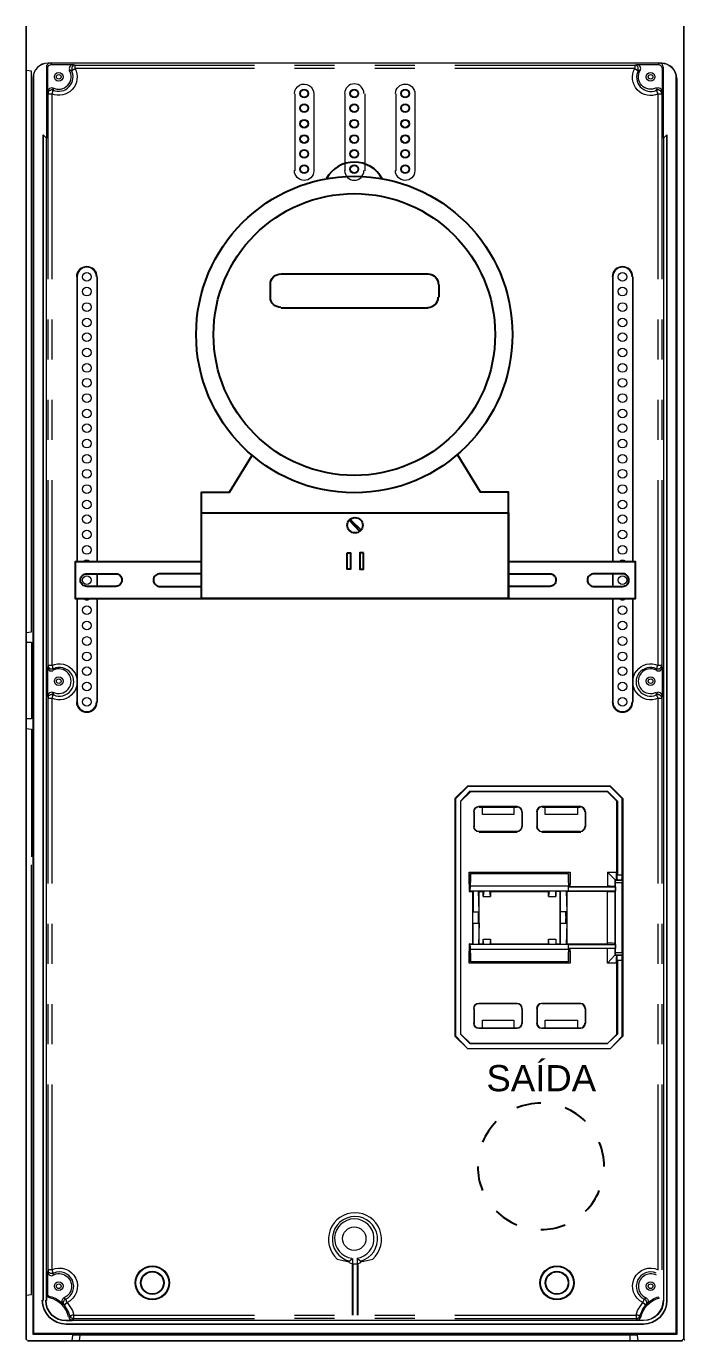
# Model space of a CAD drawing. Header units: millimetres. Extents: x 2788 to 2954, y 1337 to 1391.
# Drawn here: x 2905.879 to 2906.921, y 1348.335 to 1350.414 of the extents above; entities that cross this region are included whole.
import ezdxf

# ---------------------------------------------------------------- set-up
doc = ezdxf.new("R2010")
doc.units = ezdxf.units.MM
for name, color, linetype in [('PDF_0', 7, 'Continuous'), ('PDF_Texto', 7, 'Continuous'), ('PDF_VPORTS', 7, 'Continuous')]:
    doc.layers.add(name, color=color, linetype=linetype)
doc.styles.add('PDF Arial', font='arial.ttf')

msp = doc.modelspace()

# ---------------------------------------------------------------- linework, layer by layer
at = {"layer": 'PDF_0', "lineweight": 15}
for points in [[(2905.879, 1348.3374), (2905.879, 1350.4139), (2905.879, 1348.3374)], [(2905.879, 1350.4139), (2905.879, 1348.3374)], [(2906.9194, 1348.3374), (2906.9194, 1350.4139), (2906.9194, 1348.3374)], [(2906.8855, 1350.3472), (2906.8855, 1350.3102), (2906.8845, 1350.3134), (2906.8823, 1350.3155), (2906.8792, 1350.3166), (2906.877, 1350.3155)], [(2906.8876, 1350.2372), (2906.8876, 1350.3494)], [(2905.879, 1349.455), (2905.8875, 1349.4561), (2905.8875, 1350.343), (2905.879, 1350.3441)], [(2905.8896, 1350.3314), (2905.8896, 1350.3314)], [(2905.8906, 1350.3388), (2905.8906, 1348.3469)], [(2906.9067, 1350.3388), (2906.9067, 1348.3469), (2906.9088, 1348.3459), (2906.9088, 1350.3314)], [(2906.3045, 1350.1853), (2906.3045, 1350.307)], [(2906.3838, 1350.1853), (2906.3838, 1350.307)], [(2906.4145, 1350.307), (2906.4145, 1350.1853)], [(2906.4643, 1350.1853), (2906.4643, 1350.307)], [(2905.9108, 1350.2372), (2905.9108, 1350.2372)], [(2905.9594, 1350.017), (2905.9594, 1350.017)], [(2905.9912, 1350.017), (2905.9912, 1350.017)], [(2906.8072, 1350.017), (2906.8072, 1350.017)], [(2906.8389, 1350.017), (2906.8389, 1350.017)], [(2905.879, 1349.4402), (2905.8875, 1349.4402), (2905.8875, 1349.3185), (2905.879, 1349.3185)], [(2905.9213, 1349.3598), (2905.9192, 1349.3608), (2905.916, 1349.3598), (2905.9139, 1349.3577), (2905.9129, 1349.3545), (2905.9129, 1349.4), (2905.9139, 1349.3979), (2905.916, 1349.3947), (2905.9192, 1349.3947), (2905.9213, 1349.3947)], [(2906.877, 1349.3947), (2906.8792, 1349.3947), (2906.8823, 1349.3947), (2906.8845, 1349.3979), (2906.8855, 1349.4), (2906.8855, 1349.3545), (2906.8845, 1349.3577), (2906.8823, 1349.3598), (2906.8792, 1349.3608), (2906.877, 1349.3598)], [(2905.879, 1349.3037), (2905.8875, 1349.3026), (2905.8875, 1349.1005)], [(2906.5659, 1349.1883), (2906.5807, 1349.2042)], [(2906.5818, 1349.2031), (2906.5669, 1349.1883)], [(2906.5775, 1349.2127), (2906.803, 1349.2127), (2906.803, 1349.2116), (2906.5775, 1349.2116)], [(2906.7987, 1349.2031), (2906.5818, 1349.2031), (2906.5807, 1349.2042), (2906.7987, 1349.2042)], [(2906.8135, 1349.1883), (2906.7987, 1349.2031), (2906.7987, 1349.2042), (2906.8146, 1349.1883)], [(2906.8231, 1349.1926), (2906.803, 1349.2127)], [(2906.822, 1349.1926), (2906.803, 1349.2116)], [(2906.5574, 1349.1926), (2906.5574, 1348.8168), (2906.5585, 1348.8168), (2906.5585, 1349.1926)], [(2906.5669, 1348.82), (2906.5669, 1349.1883), (2906.5659, 1349.1883), (2906.5659, 1348.82)], [(2906.7987, 1349.0761), (2906.8135, 1349.0761), (2906.8135, 1349.1883), (2906.8146, 1349.1883), (2906.8146, 1349.0719), (2906.822, 1349.0719), (2906.822, 1349.1926), (2906.8231, 1349.1926), (2906.8231, 1348.8168), (2906.822, 1348.8168), (2906.822, 1348.9364), (2906.8146, 1348.9364), (2906.8146, 1348.82), (2906.8135, 1348.82), (2906.8135, 1348.9322), (2906.7987, 1348.9322), (2906.8104, 1348.9449), (2906.8135, 1348.9449), (2906.8146, 1348.9449), (2906.822, 1348.9449)], [(2906.6506, 1349.1788), (2906.6506, 1349.1672), (2906.6008, 1349.1672), (2906.6008, 1349.1788)], [(2906.7511, 1349.1788), (2906.7511, 1349.1672), (2906.7003, 1349.1672), (2906.7003, 1349.1788)], [(2906.7638, 1349.1714), (2906.7638, 1349.1714)], [(2906.6876, 1349.1481), (2906.6876, 1349.1481)], [(2905.879, 1348.4073), (2905.8875, 1348.4083), (2905.8875, 1349.0878)], [(2906.5796, 1349.0571), (2906.5796, 1349.0761), (2906.7395, 1349.0761), (2906.7395, 1349.0571)], [(2906.5818, 1349.0582), (2906.5796, 1349.0571), (2906.5796, 1349.0455), (2906.5818, 1349.0465), (2906.586, 1349.0465), (2906.5945, 1349.0465), (2906.6029, 1349.0465), (2906.6125, 1349.0465), (2906.7067, 1349.0465), (2906.7172, 1349.0465), (2906.7246, 1349.0465), (2906.7331, 1349.0465), (2906.7373, 1349.0465), (2906.7373, 1349.0529), (2906.7395, 1349.0529), (2906.7395, 1349.0571), (2906.7373, 1349.0582)], [(2906.7373, 1349.0603), (2906.7373, 1349.074), (2906.5818, 1349.074), (2906.5818, 1349.0603)], [(2906.8114, 1349.0634), (2906.822, 1349.0634), (2906.822, 1349.0592), (2906.8114, 1349.0592), (2906.8114, 1349.0634), (2906.8104, 1349.0645), (2906.8104, 1349.0529), (2906.8114, 1349.0529), (2906.8114, 1349.0465), (2906.8104, 1349.0455), (2906.8104, 1348.9629), (2906.8114, 1348.9618), (2906.8114, 1348.9555), (2906.7373, 1348.9555), (2906.7373, 1348.9618), (2906.8114, 1348.9618)], [(2906.822, 1349.0634), (2906.8146, 1349.0634), (2906.8135, 1349.0645), (2906.8104, 1349.0645), (2906.7987, 1349.0761), (2906.7987, 1349.0529), (2906.7395, 1349.0529)], [(2906.8104, 1348.9555), (2906.8104, 1348.9449), (2906.8114, 1348.9449), (2906.8114, 1348.9491), (2906.8114, 1349.0592)], [(2906.8114, 1348.9491), (2906.822, 1348.9491), (2906.822, 1349.0592)], [(2906.822, 1349.0634), (2906.822, 1349.0634)], [(2906.5796, 1349.0455), (2906.5849, 1349.0455), (2906.586, 1349.0465), (2906.586, 1349.0137), (2906.5955, 1349.0137), (2906.5945, 1349.0465), (2906.5955, 1349.0455), (2906.6019, 1349.0455), (2906.6029, 1349.0465), (2906.6019, 1349.038), (2906.6135, 1349.038), (2906.6125, 1349.0465), (2906.6135, 1349.0455), (2906.7056, 1349.0455), (2906.7067, 1349.0465), (2906.7056, 1349.038), (2906.7172, 1349.038)], [(2906.5849, 1349.0455), (2906.5849, 1348.9629), (2906.586, 1348.9618), (2906.586, 1348.9957), (2906.5955, 1348.9957), (2906.5945, 1348.9618), (2906.5955, 1348.9629), (2906.6019, 1348.9629), (2906.6029, 1348.9618), (2906.6019, 1348.9703), (2906.6135, 1348.9703), (2906.6125, 1348.9618), (2906.6135, 1348.9629), (2906.7056, 1348.9629), (2906.7067, 1348.9618), (2906.7056, 1348.9703), (2906.7172, 1348.9703), (2906.7172, 1348.9618), (2906.7172, 1348.9629), (2906.7236, 1348.9629), (2906.7246, 1348.9618), (2906.7246, 1348.9957), (2906.7342, 1348.9957), (2906.7331, 1348.9618), (2906.7342, 1348.9629), (2906.7987, 1348.9629), (2906.7987, 1349.0455), (2906.7342, 1349.0455), (2906.7331, 1349.0465), (2906.7342, 1349.0137), (2906.7246, 1349.0137), (2906.7246, 1349.0465), (2906.7236, 1349.0455), (2906.7172, 1349.0455)], [(2906.5955, 1348.9629), (2906.5955, 1349.0455)], [(2906.6019, 1349.038), (2906.6019, 1349.0455)], [(2906.6135, 1349.0455), (2906.6135, 1349.038)], [(2906.7056, 1349.038), (2906.7056, 1349.0455)], [(2906.7236, 1348.9629), (2906.7236, 1349.0455)], [(2906.7342, 1349.0455), (2906.7342, 1348.9629)], [(2906.7373, 1349.0529), (2906.8114, 1349.0529)], [(2906.7373, 1349.0465), (2906.8114, 1349.0465)], [(2906.7373, 1348.9618), (2906.7331, 1348.9618), (2906.7246, 1348.9618), (2906.7172, 1348.9618), (2906.7067, 1348.9618), (2906.6125, 1348.9618), (2906.6029, 1348.9618), (2906.5945, 1348.9618), (2906.586, 1348.9618), (2906.5818, 1348.9618), (2906.5796, 1348.9629), (2906.5796, 1348.9513), (2906.5818, 1348.9502)], [(2906.5796, 1348.9629), (2906.5849, 1348.9629)], [(2906.5818, 1348.9481), (2906.5818, 1348.9343), (2906.5818, 1348.9544), (2906.7373, 1348.9544), (2906.7373, 1348.9343), (2906.7373, 1348.9481)], [(2906.6019, 1348.9629), (2906.6019, 1348.9703)], [(2906.6135, 1348.9703), (2906.6135, 1348.9629)], [(2906.7056, 1348.9629), (2906.7056, 1348.9703)], [(2906.7172, 1348.9703), (2906.7172, 1348.9629)], [(2906.7373, 1348.9502), (2906.7395, 1348.9513), (2906.7395, 1348.9555)], [(2906.7987, 1348.9322), (2906.7987, 1348.9555)], [(2906.7395, 1348.9513), (2906.7395, 1348.9322), (2906.5796, 1348.9322), (2906.5796, 1348.9513)], [(2906.7373, 1348.9343), (2906.5818, 1348.9343), (2906.7373, 1348.9343)], [(2906.822, 1348.9491), (2906.822, 1348.9449), (2906.8114, 1348.9449)], [(2906.822, 1348.9449), (2906.822, 1348.9449)], [(2906.5955, 1348.8687), (2906.5955, 1348.8687)], [(2906.6876, 1348.837), (2906.6876, 1348.8602), (2906.6876, 1348.837)], [(2906.7638, 1348.8602), (2906.7638, 1348.8602)], [(2906.7638, 1348.8602), (2906.7638, 1348.837), (2906.7638, 1348.8602)], [(2906.6008, 1348.8295), (2906.6008, 1348.8422), (2906.6506, 1348.8422), (2906.6506, 1348.8295)], [(2906.6072, 1348.8295), (2906.6072, 1348.8295)], [(2906.7003, 1348.8295), (2906.7003, 1348.8422), (2906.7511, 1348.8422), (2906.7511, 1348.8295)], [(2906.7638, 1348.837), (2906.7638, 1348.837)], [(2906.5585, 1348.8168), (2906.5775, 1348.7967), (2906.5574, 1348.8168)], [(2906.8231, 1348.8168), (2906.803, 1348.7967), (2906.5775, 1348.7967)], [(2906.8135, 1348.82), (2906.7987, 1348.8052), (2906.8146, 1348.82)], [(2906.803, 1348.7967), (2906.822, 1348.8168)], [(2906.5818, 1348.8052), (2906.7987, 1348.8052), (2906.5807, 1348.8052)], [(2906.3711, 1348.4644), (2906.3807, 1348.4623), (2906.3902, 1348.4602), (2906.3902, 1348.4612), (2906.3955, 1348.4655), (2906.3955, 1348.457), (2906.4029, 1348.457), (2906.4029, 1348.4655), (2906.4082, 1348.4612), (2906.4082, 1348.4602), (2906.4177, 1348.4623), (2906.4272, 1348.4644)], [(2906.3902, 1348.4591), (2906.3955, 1348.457), (2906.4029, 1348.457), (2906.4082, 1348.4591)], [(2905.9055, 1348.3988), (2905.9055, 1348.3988)], [(2905.9425, 1348.3617), (2905.9425, 1348.3617)], [(2906.8559, 1348.3617), (2906.8559, 1348.3617)], [(2906.9067, 1348.3469), (2905.8906, 1348.3469), (2905.8896, 1348.3459), (2906.9088, 1348.3459)], [(2906.8474, 1348.3353), (2906.8464, 1348.3438), (2906.8347, 1348.3438), (2905.9637, 1348.3438), (2905.952, 1348.3438), (2905.951, 1348.3353)]]:
    msp.add_lwpolyline(points, dxfattribs=at)
for points in [[(2905.879, 1348.3374), (2905.879, 1350.4139)], [(2906.9194, 1348.3374), (2906.9194, 1350.4139)], [(2905.9594, 1350.017), (2905.9594, 1349.5672)], [(2905.9912, 1349.5672), (2905.9912, 1350.017)], [(2906.8072, 1350.017), (2906.8072, 1349.5672)], [(2906.8389, 1349.5672), (2906.8389, 1350.017)], [(2905.9912, 1349.5281), (2905.9912, 1349.5482)], [(2906.8072, 1349.5482), (2906.8072, 1349.5281)], [(2905.9594, 1349.509), (2905.9594, 1349.345)], [(2905.9912, 1349.345), (2905.9912, 1349.509)], [(2906.8072, 1349.345), (2906.8072, 1349.509)], [(2906.8389, 1349.345), (2906.8389, 1349.509)], [(2906.5585, 1349.1926), (2906.5574, 1349.1926), (2906.5775, 1349.2127), (2906.5775, 1349.2116)], [(2906.5881, 1349.1481), (2906.5881, 1349.1714), (2906.5871, 1349.1714), (2906.5871, 1349.1481)], [(2906.6558, 1349.1799), (2906.5955, 1349.1799), (2906.5955, 1349.1788), (2906.5976, 1349.1788), (2906.6008, 1349.1788), (2906.6506, 1349.1788), (2906.6537, 1349.1788), (2906.6558, 1349.1788)], [(2906.6643, 1349.1481), (2906.6643, 1349.1714), (2906.6633, 1349.1714), (2906.6633, 1349.1481)], [(2906.6876, 1349.1714), (2906.6876, 1349.1481)], [(2906.7564, 1349.1799), (2906.695, 1349.1799), (2906.6961, 1349.1788), (2906.6982, 1349.1788), (2906.7003, 1349.1788), (2906.7511, 1349.1788), (2906.7532, 1349.1788), (2906.7553, 1349.1788)], [(2906.7638, 1349.1481), (2906.7638, 1349.1714)], [(2906.5955, 1349.1407), (2906.5955, 1349.1396), (2906.6558, 1349.1396), (2906.6558, 1349.1407)], [(2906.6961, 1349.1407), (2906.695, 1349.1396), (2906.7564, 1349.1396), (2906.7553, 1349.1407)], [(2906.5818, 1349.074), (2906.7373, 1349.074), (2906.7373, 1349.0539), (2906.5818, 1349.0539)], [(2906.7172, 1349.038), (2906.7172, 1349.0465), (2906.7172, 1349.0455)], [(2906.5881, 1348.837), (2906.5881, 1348.8602), (2906.5871, 1348.8602), (2906.5871, 1348.837)], [(2906.6558, 1348.8687), (2906.5955, 1348.8687)], [(2906.6633, 1348.837), (2906.6643, 1348.837), (2906.6643, 1348.8602), (2906.6633, 1348.8602)], [(2906.7564, 1348.8687), (2906.695, 1348.8687), (2906.6961, 1348.8687), (2906.7553, 1348.8687)], [(2906.5955, 1348.8295), (2906.6558, 1348.8295), (2906.6537, 1348.8295), (2906.6506, 1348.8295), (2906.6008, 1348.8295), (2906.5976, 1348.8295)], [(2906.6961, 1348.8295), (2906.695, 1348.8295), (2906.7564, 1348.8295), (2906.7553, 1348.8295), (2906.7532, 1348.8295), (2906.7511, 1348.8295), (2906.7003, 1348.8295), (2906.6982, 1348.8295)], [(2906.5818, 1348.8052), (2906.5669, 1348.82), (2906.5659, 1348.82), (2906.5807, 1348.8052)], [(2905.9425, 1348.3617), (2906.8559, 1348.3617)], [(2905.8811, 1348.3353), (2906.9173, 1348.3353)]]:
    msp.add_lwpolyline(points, close=True, dxfattribs=at)
for points in [[(2906.8839, 1350.3557, -0.414213), (2906.9077, 1350.3319, 0.414213), (2906.8845, 1350.3557), (2905.9134, 1350.3557, 0.414213), (2905.8896, 1350.3314), (2905.8896, 1348.3459)], [(2906.8866, 1350.3499, 0.414213), (2906.8813, 1350.3557), (2905.9166, 1350.3557, 0.414213), (2905.9108, 1350.3494), (2905.9108, 1350.2372)], [(2905.9213, 1350.3155), (2905.9192, 1350.3166), (2905.916, 1350.3155), (2905.9139, 1350.3134), (2905.9129, 1350.3102), (2905.9129, 1350.3472, -0.414213), (2905.9192, 1350.3536), (2905.9531, 1350.3536), (2905.9499, 1350.3525), (2905.9478, 1350.3504), (2905.9467, 1350.3472), (2905.9478, 1350.3441)], [(2906.8763, 1350.3168, -0.775486), (2906.8506, 1350.3441), (2906.8516, 1350.3472), (2906.8506, 1350.3504), (2906.8485, 1350.3525), (2906.8453, 1350.3536), (2906.8792, 1350.3536, -0.414213), (2906.8845, 1350.3478)], [(2906.3034, 1350.3076, -1), (2906.3341, 1350.307), (2906.3341, 1350.1853, -1), (2906.3034, 1350.1858)], [(2906.4632, 1350.3076, -1), (2906.4939, 1350.307), (2906.4939, 1350.1853, -1), (2906.4632, 1350.1858)], [(2905.9458, 1348.3729, 0.292489), (2905.916, 1348.403), (2905.9118, 1348.4051), (2905.9108, 1348.4083), (2905.9108, 1348.3988), (2905.9108, 1350.2372), (2905.9055, 1350.2425), (2905.9055, 1348.3988), (2905.9055, 1350.2425)], [(2906.8929, 1350.2425), (2906.8929, 1348.3988), (2906.8929, 1350.2425), (2906.8876, 1350.2372), (2906.8876, 1348.3993, -0.41421), (2906.8559, 1348.367), (2905.9425, 1348.367), (2905.952, 1348.367), (2905.9478, 1348.3692), (2905.9467, 1348.3723)], [(2906.5851, 1349.0139, 0.011486), (2906.5849, 1349.0047, 0.011486), (2906.5851, 1348.9955)], [(2906.5943, 1348.9955, 0.011486), (2906.5945, 1349.0047, 0.011486), (2906.5943, 1349.0139)], [(2906.7238, 1349.0139, 0.011486), (2906.7236, 1349.0047, 0.011486), (2906.7238, 1348.9955)], [(2906.7329, 1348.9955, 0.011486), (2906.7331, 1349.0047, 0.011486), (2906.7329, 1349.0139)], [(2905.9171, 1348.4041), (2905.9139, 1348.4062), (2905.9129, 1348.4094), (2905.9129, 1348.4443), (2905.9139, 1348.4411), (2905.916, 1348.439), (2905.9192, 1348.4379), (2905.9213, 1348.439, -1.055241), (2905.9383, 1348.403), (2905.9362, 1348.4009), (2905.9351, 1348.3988), (2905.9351, 1348.3956), (2905.9362, 1348.3935, 0.134814), (2905.9173, 1348.4049)], [(2906.8763, 1348.4388, 1.055241), (2906.8601, 1348.403), (2906.8622, 1348.4009), (2906.8633, 1348.3988), (2906.8633, 1348.3956), (2906.8612, 1348.3935, -0.134814), (2906.88, 1348.4049)], [(2906.8866, 1348.3993, -0.41421), (2906.8548, 1348.367), (2906.8464, 1348.367), (2906.8495, 1348.3692), (2906.8516, 1348.3723, -0.292489), (2906.8818, 1348.4032)]]:
    msp.add_lwpolyline(points, format="xyb", dxfattribs=at)
at = {"layer": 'PDF_0', "lineweight": 0}
for points in [[(2905.9129, 1350.3472), (2905.9108, 1350.3494)], [(2905.9171, 1350.3557), (2905.9192, 1350.3536)], [(2906.2399, 1350.3472), (2905.9563, 1350.3472), (2905.9563, 1350.3525), (2905.9552, 1350.3525), (2905.9542, 1350.3525), (2905.9531, 1350.3515), (2905.952, 1350.3515), (2905.952, 1350.3504), (2905.951, 1350.3494), (2905.951, 1350.3483), (2905.951, 1350.3472), (2905.951, 1350.3462), (2905.951, 1350.3451), (2905.951, 1350.3441), (2905.9478, 1350.3441)], [(2905.9531, 1350.3536), (2905.9563, 1350.3525), (2906.2399, 1350.3525)], [(2906.3034, 1350.3525), (2906.3669, 1350.3525)], [(2906.3669, 1350.3472), (2906.3034, 1350.3472)], [(2906.4304, 1350.3525), (2906.4939, 1350.3525)], [(2906.4939, 1350.3472), (2906.4304, 1350.3472)], [(2906.5574, 1350.3525), (2906.8421, 1350.3525), (2906.8453, 1350.3536)], [(2906.8792, 1350.3536), (2906.8813, 1350.3557)], [(2906.8876, 1350.3494), (2906.8855, 1350.3472)], [(2905.9139, 1350.0139), (2905.9139, 1350.307), (2905.9129, 1350.3102)], [(2905.9213, 1350.3155), (2905.9224, 1350.3123), (2905.9213, 1350.3134), (2905.9203, 1350.3134), (2905.9192, 1350.3134), (2905.9182, 1350.3134), (2905.9171, 1350.3123), (2905.916, 1350.3123), (2905.915, 1350.3113), (2905.9139, 1350.3102), (2905.9139, 1350.3091), (2905.9139, 1350.3081), (2905.9139, 1350.307), (2905.9192, 1350.307), (2905.9192, 1350.0139)], [(2906.8792, 1350.0139), (2906.8792, 1350.307), (2906.8845, 1350.307), (2906.8845, 1350.3081), (2906.8845, 1350.3091), (2906.8834, 1350.3102), (2906.8834, 1350.3113), (2906.8823, 1350.3123), (2906.8813, 1350.3123), (2906.8802, 1350.3134), (2906.8792, 1350.3134), (2906.8781, 1350.3134), (2906.877, 1350.3134), (2906.876, 1350.3123), (2906.877, 1350.3155)], [(2906.8855, 1350.3102), (2906.8845, 1350.307), (2906.8845, 1350.0139)], [(2905.9139, 1349.8869), (2905.9139, 1349.9504)], [(2905.9192, 1349.9504), (2905.9192, 1349.8869)], [(2906.8792, 1349.8869), (2906.8792, 1349.9504)], [(2906.8845, 1349.9504), (2906.8845, 1349.8869)], [(2905.9139, 1349.7599), (2905.9139, 1349.8234)], [(2905.9192, 1349.8234), (2905.9192, 1349.7599)], [(2906.8792, 1349.7599), (2906.8792, 1349.8234)], [(2906.8845, 1349.8234), (2906.8845, 1349.7599)], [(2905.9129, 1349.4), (2905.9139, 1349.4032), (2905.9139, 1349.6964)], [(2905.9192, 1349.6964), (2905.9192, 1349.4032), (2905.9139, 1349.4032), (2905.9139, 1349.4021), (2905.9139, 1349.4011), (2905.915, 1349.4), (2905.916, 1349.3989), (2905.9171, 1349.3979), (2905.9182, 1349.3979), (2905.9192, 1349.3979), (2905.9203, 1349.3979), (2905.9213, 1349.3979), (2905.9224, 1349.3979), (2905.9213, 1349.3947)], [(2906.877, 1349.3947), (2906.876, 1349.3979), (2906.877, 1349.3979), (2906.8781, 1349.3979), (2906.8792, 1349.3979), (2906.8802, 1349.3979), (2906.8813, 1349.3979), (2906.8823, 1349.3989), (2906.8834, 1349.4), (2906.8834, 1349.4011), (2906.8845, 1349.4011), (2906.8845, 1349.4021), (2906.8845, 1349.4032), (2906.8792, 1349.4032), (2906.8792, 1349.6964)], [(2906.8845, 1349.6964), (2906.8845, 1349.4032), (2906.8855, 1349.4)], [(2905.9139, 1349.0582), (2905.9139, 1349.3513), (2905.9129, 1349.3545)], [(2905.9213, 1349.3598), (2905.9224, 1349.3566), (2905.9213, 1349.3566), (2905.9203, 1349.3577), (2905.9192, 1349.3577), (2905.9182, 1349.3566), (2905.9171, 1349.3566), (2905.916, 1349.3556), (2905.915, 1349.3556), (2905.9139, 1349.3545), (2905.9139, 1349.3534), (2905.9139, 1349.3524), (2905.9139, 1349.3513), (2905.9192, 1349.3513), (2905.9192, 1349.0582)], [(2906.8855, 1349.3545), (2906.8845, 1349.3513), (2906.8845, 1349.0582)], [(2905.9139, 1348.9311), (2905.9139, 1348.9947)], [(2905.9192, 1348.9947), (2905.9192, 1348.9311)], [(2906.8792, 1348.9311), (2906.8792, 1348.9947)], [(2906.8845, 1348.9947), (2906.8845, 1348.9311)], [(2905.9139, 1348.8041), (2905.9139, 1348.8676)], [(2905.9192, 1348.8676), (2905.9192, 1348.8041)], [(2906.8792, 1348.8041), (2906.8792, 1348.8676)], [(2906.8845, 1348.8676), (2906.8845, 1348.8041)], [(2905.9129, 1348.4443), (2905.9139, 1348.4475), (2905.9139, 1348.7406)], [(2905.9192, 1348.7406), (2905.9192, 1348.4475), (2905.9139, 1348.4475), (2905.9139, 1348.4464), (2905.9139, 1348.4454), (2905.9139, 1348.4443), (2905.915, 1348.4432), (2905.916, 1348.4432), (2905.9171, 1348.4422), (2905.9182, 1348.4422), (2905.9192, 1348.4422), (2905.9203, 1348.4422), (2905.9213, 1348.4422), (2905.9224, 1348.4422), (2905.9213, 1348.439)], [(2906.8845, 1348.7406), (2906.8845, 1348.4475)], [(2905.9108, 1348.4083), (2905.9118, 1348.4083), (2905.9129, 1348.4094)], [(2905.9108, 1348.3988), (2905.9108, 1348.3988)], [(2905.9171, 1348.4041), (2905.916, 1348.403)], [(2905.9467, 1348.3723), (2905.9478, 1348.3744), (2905.9489, 1348.3734), (2905.9489, 1348.3723), (2905.9499, 1348.3713), (2905.951, 1348.3713), (2905.952, 1348.3702), (2905.9531, 1348.3702), (2905.9542, 1348.3702), (2905.9542, 1348.3755), (2905.9531, 1348.3755), (2905.952, 1348.3755), (2905.951, 1348.3755), (2905.9499, 1348.3744), (2905.9489, 1348.3744), (2905.9478, 1348.3744), (2905.9457, 1348.3808), (2905.9425, 1348.3861), (2905.9393, 1348.3914), (2905.9362, 1348.3935)], [(2906.5574, 1348.3755), (2906.8442, 1348.3755), (2906.8442, 1348.3702), (2906.8453, 1348.3702), (2906.8464, 1348.3702), (2906.8474, 1348.3713), (2906.8485, 1348.3713), (2906.8495, 1348.3723), (2906.8495, 1348.3734), (2906.8495, 1348.3744), (2906.8485, 1348.3744), (2906.8474, 1348.3755), (2906.8464, 1348.3755), (2906.8453, 1348.3755), (2906.8442, 1348.3755), (2906.8464, 1348.3829), (2906.8506, 1348.3893), (2906.8548, 1348.3956), (2906.8559, 1348.3946), (2906.8569, 1348.3946), (2906.8569, 1348.3935), (2906.858, 1348.3924), (2906.8591, 1348.3924), (2906.8591, 1348.3914), (2906.8601, 1348.3924), (2906.8601, 1348.3935), (2906.8612, 1348.3946), (2906.8612, 1348.3956), (2906.8612, 1348.3967), (2906.8601, 1348.3977), (2906.8601, 1348.3988), (2906.8591, 1348.3998), (2906.858, 1348.4009), (2906.8569, 1348.4009), (2906.8601, 1348.403)], [(2906.8612, 1348.3935), (2906.8591, 1348.3914), (2906.8548, 1348.3861), (2906.8527, 1348.3808), (2906.8495, 1348.3744), (2906.8516, 1348.3723)], [(2906.3034, 1348.3755), (2906.3669, 1348.3755)], [(2906.4304, 1348.3755), (2906.4939, 1348.3755)], [(2905.9425, 1348.367), (2905.9425, 1348.367)], [(2905.952, 1348.367), (2905.9542, 1348.3702), (2906.2399, 1348.3702)], [(2906.3669, 1348.3702), (2906.3034, 1348.3702)], [(2906.4939, 1348.3702), (2906.4304, 1348.3702)], [(2906.5574, 1348.3702), (2906.8442, 1348.3702), (2906.8464, 1348.367)], [(2906.8559, 1348.367), (2906.8548, 1348.367)], [(2905.9637, 1348.3438), (2905.9626, 1348.3353)], [(2906.8347, 1348.3353), (2906.8347, 1348.3438)]]:
    msp.add_lwpolyline(points, dxfattribs=at)
for points in [[(2905.951, 1350.3441), (2905.952, 1350.3441), (2905.9531, 1350.3451), (2905.9542, 1350.3462), (2905.9552, 1350.3462), (2905.9563, 1350.3472, -0.699073), (2905.9192, 1350.307), (2905.9203, 1350.3081), (2905.9203, 1350.3091), (2905.9213, 1350.3102), (2905.9213, 1350.3113), (2905.9213, 1350.3123), (2905.9224, 1350.3123)], [(2906.8506, 1350.3441), (2906.8474, 1350.3441), (2906.8474, 1350.3451), (2906.8474, 1350.3462), (2906.8474, 1350.3472), (2906.8474, 1350.3483), (2906.8474, 1350.3494), (2906.8464, 1350.3504), (2906.8464, 1350.3515), (2906.8453, 1350.3515), (2906.8442, 1350.3525), (2906.8432, 1350.3525), (2906.8421, 1350.3525), (2906.8421, 1350.3472), (2906.8432, 1350.3462), (2906.8442, 1350.3462), (2906.8442, 1350.3451), (2906.8453, 1350.3451), (2906.8464, 1350.3441), (2906.8474, 1350.3441, 0.692278), (2906.876, 1350.3123), (2906.877, 1350.3123), (2906.877, 1350.3113), (2906.877, 1350.3102), (2906.8781, 1350.3091), (2906.8781, 1350.3081), (2906.8792, 1350.307, -0.734021), (2906.8421, 1350.3472), (2906.5574, 1350.3472)], [(2906.8792, 1349.0582), (2906.8792, 1349.3513, -1.555767), (2906.8792, 1349.4032), (2906.8781, 1349.4021), (2906.877, 1349.4011), (2906.877, 1349.4), (2906.877, 1349.3989), (2906.876, 1349.3979, 1.545983), (2906.876, 1349.3566), (2906.877, 1349.3566), (2906.877, 1349.3556), (2906.877, 1349.3545), (2906.8781, 1349.3534), (2906.8781, 1349.3524), (2906.8792, 1349.3513), (2906.8845, 1349.3513), (2906.8845, 1349.3524), (2906.8845, 1349.3534), (2906.8834, 1349.3545), (2906.8834, 1349.3556), (2906.8823, 1349.3556), (2906.8813, 1349.3566), (2906.8802, 1349.3566), (2906.8792, 1349.3577), (2906.8781, 1349.3577), (2906.877, 1349.3566), (2906.876, 1349.3566), (2906.877, 1349.3598)], [(2906.876, 1348.4422, 0.96917), (2906.8569, 1348.4009), (2906.8569, 1348.3998), (2906.8559, 1348.3988), (2906.8559, 1348.3977), (2906.8548, 1348.3967), (2906.8548, 1348.3956, -1), (2906.8792, 1348.4475), (2906.8792, 1348.7406)], [(2905.9383, 1348.403), (2905.9415, 1348.4009), (2905.9404, 1348.4009), (2905.9393, 1348.3998), (2905.9383, 1348.3988), (2905.9383, 1348.3977), (2905.9372, 1348.3967), (2905.9372, 1348.3956), (2905.9372, 1348.3946), (2905.9383, 1348.3935), (2905.9383, 1348.3924), (2905.9393, 1348.3914), (2905.9393, 1348.3924), (2905.9404, 1348.3924), (2905.9415, 1348.3935), (2905.9415, 1348.3946), (2905.9425, 1348.3946), (2905.9436, 1348.3956), (2905.9425, 1348.3967), (2905.9425, 1348.3977), (2905.9425, 1348.3988), (2905.9415, 1348.3998), (2905.9415, 1348.4009, 0.96917), (2905.9224, 1348.4422), (2905.9213, 1348.4422), (2905.9213, 1348.4432), (2905.9213, 1348.4443), (2905.9203, 1348.4454), (2905.9203, 1348.4464), (2905.9192, 1348.4475, -1), (2905.9436, 1348.3956), (2905.9478, 1348.3893), (2905.952, 1348.3829), (2905.9542, 1348.3755), (2906.2399, 1348.3755)]]:
    msp.add_lwpolyline(points, format="xyb", dxfattribs=at)
at = {"layer": 'PDF_0', "lineweight": 25}
for points in [[(2906.2817, 1349.9694, -0.414213), (2906.2653, 1349.9853), (2906.2653, 1350.0059, -0.414213), (2906.2822, 1350.0223), (2906.5151, 1350.0223, -0.414213), (2906.531, 1350.0059)], [(2906.0208, 1349.5281), (2905.9748, 1349.5281, -0.414214), (2905.9647, 1349.5381, -0.414214), (2905.9753, 1349.5482), (2906.0208, 1349.5482, -0.414214), (2906.0304, 1349.5381, -0.414214), (2906.0208, 1349.5281)], [(2906.1563, 1349.5482), (2906.0907, 1349.5482, 0.414214), (2906.0801, 1349.5381, 0.414214), (2906.0907, 1349.5281), (2906.1563, 1349.5281)], [(2906.6421, 1349.5482), (2906.7077, 1349.5482, -0.414214), (2906.7172, 1349.5381, -0.414214), (2906.7077, 1349.5281), (2906.6421, 1349.5281)], [(2906.7776, 1349.5281), (2906.8225, 1349.5281, 0.414214), (2906.8326, 1349.5381, 0.414214), (2906.8231, 1349.5482), (2906.7776, 1349.5482, 0.414214), (2906.767, 1349.5381, 0.414214), (2906.7776, 1349.5281)]]:
    msp.add_lwpolyline(points, format="xyb", dxfattribs=at)
for points in [[(2906.532, 1350.0054), (2906.532, 1349.9853)], [(2906.5151, 1349.9684), (2906.2822, 1349.9684)], [(2906.1563, 1349.509), (2906.1563, 1349.6773), (2906.2008, 1349.6773), (2906.2357, 1349.7345)], [(2906.6421, 1349.509), (2906.6421, 1349.6773), (2906.5976, 1349.6773), (2906.5617, 1349.7355)], [(2906.3902, 1349.6328), (2906.4071, 1349.6149)], [(2906.3913, 1349.6339), (2906.4092, 1349.617)], [(2906.1563, 1349.5672), (2905.9563, 1349.5672), (2905.9563, 1349.509), (2906.8432, 1349.509), (2906.8432, 1349.5672), (2906.6421, 1349.5672)], [(2906.3955, 1348.457), (2906.3955, 1348.3755)], [(2906.4029, 1348.457), (2906.4029, 1348.3755)]]:
    msp.add_lwpolyline(points, dxfattribs=at)
for points in [[(2906.1563, 1349.6445), (2906.6421, 1349.6445), (2906.6421, 1349.509), (2906.1563, 1349.509)], [(2906.387, 1349.581), (2906.3923, 1349.581), (2906.3923, 1349.5556), (2906.387, 1349.5556)], [(2906.4124, 1349.581), (2906.4071, 1349.581), (2906.4071, 1349.5556), (2906.4124, 1349.5556)]]:
    msp.add_lwpolyline(points, close=True, dxfattribs=at)
at = {"layer": 'PDF_0', "lineweight": 15}
for points in [[(2905.9695, 1349.5094, 0.467696), (2905.9801, 1349.5094, -0.416518)], [(2906.8173, 1349.5094, 0.467696), (2906.8278, 1349.5094, -0.416518)], [(2906.595, 1349.1799, 0.414101), (2906.5871, 1349.1719, -0.414101)], [(2906.6633, 1349.1719, 0.414101), (2906.6553, 1349.1799, -0.414101)], [(2906.5871, 1349.1486, 0.414101), (2906.595, 1349.1407, -0.414101)], [(2906.6553, 1349.1407, 0.414101), (2906.6633, 1349.1486, -0.414101)], [(2906.595, 1348.8687, 0.414101), (2906.5871, 1348.8608, -0.414101)], [(2906.6633, 1348.8608, 0.414101), (2906.6553, 1348.8687, -0.414101)], [(2906.5871, 1348.8375, 0.414101), (2906.595, 1348.8295, -0.414101)], [(2906.6553, 1348.8295, 0.414101), (2906.6633, 1348.8375, -0.414101)], [(2905.9044, 1348.3993, 0.414101), (2905.942, 1348.3617, -0.414101)], [(2905.9097, 1348.3993, 0.41421), (2905.942, 1348.367, -0.41421)], [(2906.8554, 1348.3617, 0.414101), (2906.8929, 1348.3993, -0.414101)]]:
    msp.add_lwpolyline(points, format="xyb", close=True, dxfattribs=at)
at = {"layer": 'PDF_0', "lineweight": 0}
msp.add_lwpolyline([(2905.9192, 1349.3513), (2905.9203, 1349.3524), (2905.9203, 1349.3534), (2905.9213, 1349.3545), (2905.9213, 1349.3556), (2905.9213, 1349.3566), (2905.9224, 1349.3566, 1.541167), (2905.9224, 1349.3979), (2905.9213, 1349.3989), (2905.9213, 1349.4), (2905.9213, 1349.4011), (2905.9203, 1349.4021), (2905.9192, 1349.4032, -1.555767)], format="xyb", close=True, dxfattribs=at)
at = {"layer": 'PDF_0', "lineweight": 15}
for centre, radius in [((2905.9303, 1350.334), 0.00688), ((2905.9303, 1350.334), 0.0037), ((2906.867, 1350.334), 0.00688), ((2906.867, 1350.334), 0.0037), ((2906.3188, 1350.3076), 0.00688), ((2906.3188, 1350.3076), 0.00582), ((2906.3981, 1350.3076), 0.00688), ((2906.3981, 1350.3076), 0.00582), ((2906.4786, 1350.3076), 0.00688), ((2906.4786, 1350.3076), 0.00582), ((2906.3188, 1350.2843), 0.00688), ((2906.3188, 1350.2843), 0.00582), ((2906.3981, 1350.2843), 0.00688), ((2906.3981, 1350.2843), 0.00582), ((2906.4786, 1350.2843), 0.00688), ((2906.4786, 1350.2843), 0.00582), ((2906.3188, 1350.2599), 0.00688), ((2906.3188, 1350.2599), 0.00582), ((2906.3981, 1350.2599), 0.00688), ((2906.3981, 1350.2599), 0.00582), ((2906.4786, 1350.2599), 0.00688), ((2906.4786, 1350.2599), 0.00582), ((2906.3188, 1350.2356), 0.00688), ((2906.3981, 1350.2356), 0.00688), ((2906.4786, 1350.2356), 0.00688), ((2906.3188, 1350.2356), 0.00582), ((2906.3981, 1350.2356), 0.00582), ((2906.4786, 1350.2356), 0.00582), ((2906.3188, 1350.2123), 0.00688), ((2906.3188, 1350.2123), 0.00582), ((2906.3981, 1350.2123), 0.00688), ((2906.3981, 1350.2123), 0.00582), ((2906.4786, 1350.2123), 0.00688), ((2906.4786, 1350.2123), 0.00582), ((2906.3188, 1350.188), 0.00688), ((2906.3188, 1350.188), 0.00582), ((2906.3981, 1350.188), 0.00688), ((2906.3981, 1350.188), 0.00582), ((2906.4786, 1350.188), 0.00688), ((2906.4786, 1350.188), 0.00582), ((2905.9748, 1350.0176), 0.00688), ((2905.9748, 1350.0176), 0.00688), ((2906.8225, 1350.0176), 0.00688), ((2906.8225, 1350.0176), 0.00688), ((2905.9748, 1349.9943), 0.00688), ((2905.9748, 1349.9943), 0.00688), ((2906.8225, 1349.9943), 0.00688), ((2906.8225, 1349.9943), 0.00688), ((2905.9748, 1349.9699), 0.00688), ((2905.9748, 1349.9699), 0.00688), ((2906.8225, 1349.9699), 0.00688), ((2906.8225, 1349.9699), 0.00688), ((2905.9748, 1349.9456), 0.00688), ((2905.9748, 1349.9456), 0.00688), ((2906.8225, 1349.9456), 0.00688), ((2906.8225, 1349.9456), 0.00688), ((2905.9748, 1349.9223), 0.00688), ((2905.9748, 1349.9223), 0.00688), ((2906.8225, 1349.9223), 0.00688), ((2906.8225, 1349.9223), 0.00688), ((2905.9748, 1349.898), 0.00688), ((2905.9748, 1349.898), 0.00688), ((2906.8225, 1349.898), 0.00688), ((2906.8225, 1349.898), 0.00688), ((2905.9748, 1349.8736), 0.00688), ((2905.9748, 1349.8736), 0.00688), ((2906.8225, 1349.8736), 0.00688), ((2906.8225, 1349.8736), 0.00688), ((2905.9748, 1349.8503), 0.00688), ((2905.9748, 1349.8503), 0.00688), ((2906.8225, 1349.8503), 0.00688), ((2906.8225, 1349.8503), 0.00688), ((2905.9748, 1349.826), 0.00688), ((2905.9748, 1349.826), 0.00688), ((2906.8225, 1349.826), 0.00688), ((2906.8225, 1349.826), 0.00688), ((2905.9748, 1349.8017), 0.00688), ((2905.9748, 1349.8017), 0.00688), ((2906.8225, 1349.8017), 0.00688), ((2906.8225, 1349.8017), 0.00688), ((2905.9748, 1349.7784), 0.00688), ((2905.9748, 1349.7784), 0.00688), ((2906.8225, 1349.7784), 0.00688), ((2906.8225, 1349.7784), 0.00688), ((2905.9748, 1349.754), 0.00688), ((2905.9748, 1349.754), 0.00688), ((2906.8225, 1349.754), 0.00688), ((2906.8225, 1349.754), 0.00688), ((2905.9748, 1349.7297), 0.00688), ((2905.9748, 1349.7297), 0.00688), ((2906.8225, 1349.7297), 0.00688), ((2906.8225, 1349.7297), 0.00688), ((2905.9748, 1349.7064), 0.00688), ((2905.9748, 1349.7064), 0.00688), ((2906.8225, 1349.7064), 0.00688), ((2906.8225, 1349.7064), 0.00688), ((2905.9748, 1349.6821), 0.00688), ((2905.9748, 1349.6821), 0.00688), ((2906.8225, 1349.6821), 0.00688), ((2906.8225, 1349.6821), 0.00688), ((2905.9748, 1349.6577), 0.00688), ((2905.9748, 1349.6577), 0.00688), ((2906.8225, 1349.6577), 0.00688), ((2906.8225, 1349.6577), 0.00688), ((2905.9748, 1349.6344), 0.00688), ((2905.9748, 1349.6344), 0.00688), ((2906.8225, 1349.6344), 0.00688), ((2906.8225, 1349.6344), 0.00688), ((2905.9748, 1349.6101), 0.00688), ((2905.9748, 1349.6101), 0.00688), ((2906.8225, 1349.6101), 0.00688), ((2906.8225, 1349.6101), 0.00688), ((2905.9748, 1349.5858), 0.00688), ((2905.9748, 1349.5858), 0.00688), ((2906.8225, 1349.5858), 0.00688), ((2906.8225, 1349.5858), 0.00688), ((2905.9748, 1349.5381), 0.00688), ((2905.9748, 1349.5381), 0.00688), ((2906.8225, 1349.5381), 0.00688), ((2906.8225, 1349.5381), 0.00688), ((2905.9748, 1349.4905), 0.00688), ((2905.9748, 1349.4905), 0.00688), ((2906.8225, 1349.4905), 0.00688), ((2906.8225, 1349.4905), 0.00688), ((2905.9748, 1349.4662), 0.00688), ((2905.9748, 1349.4662), 0.00688), ((2906.8225, 1349.4662), 0.00688), ((2906.8225, 1349.4662), 0.00688), ((2905.9748, 1349.4418), 0.00688), ((2905.9748, 1349.4418), 0.00688), ((2906.8225, 1349.4418), 0.00688), ((2906.8225, 1349.4418), 0.00688), ((2905.9748, 1349.4175), 0.00688), ((2905.9748, 1349.4175), 0.00688), ((2906.8225, 1349.4175), 0.00688), ((2906.8225, 1349.4175), 0.00688), ((2905.9748, 1349.3942), 0.00688), ((2905.9748, 1349.3942), 0.00688), ((2906.8225, 1349.3942), 0.00688), ((2906.8225, 1349.3942), 0.00688), ((2905.9303, 1349.3783), 0.00688), ((2905.9303, 1349.3783), 0.0037), ((2905.9748, 1349.3698), 0.00688), ((2905.9748, 1349.3698), 0.00688), ((2906.8225, 1349.3698), 0.00688), ((2906.8225, 1349.3698), 0.00688), ((2906.867, 1349.3783), 0.00688), ((2906.867, 1349.3783), 0.0037), ((2905.9748, 1349.3455), 0.00688), ((2905.9748, 1349.3455), 0.00688), ((2906.8225, 1349.3455), 0.00688), ((2906.8225, 1349.3455), 0.00688), ((2906.3981, 1348.4967), 0.0185), ((2906.3981, 1348.4967), 0.0185), ((2906.0785, 1348.4268), 0.027), ((2906.0785, 1348.4268), 0.0259), ((2906.0785, 1348.4268), 0.0185), ((2906.0785, 1348.4268), 0.0175), ((2906.7188, 1348.4268), 0.027), ((2906.7188, 1348.4268), 0.0259), ((2906.7188, 1348.4268), 0.0185), ((2906.7188, 1348.4268), 0.0175), ((2905.9303, 1348.4215), 0.00688), ((2905.9303, 1348.4215), 0.0037), ((2906.867, 1348.4215), 0.00688), ((2906.867, 1348.4215), 0.0037)]:
    msp.add_circle(centre, radius, dxfattribs=at)
at = {"layer": 'PDF_0', "lineweight": 25}
for centre, radius in [((2906.3981, 1349.9265), 0.2503), ((2906.3981, 1349.9265), 0.2228), ((2906.3992, 1349.6249), 0.0122)]:
    msp.add_circle(centre, radius, dxfattribs=at)
at = {"layer": 'PDF_0', "lineweight": 15}
for centre, radius, start, end in [((2905.9134, 1350.3319), 0.0238, 90, 180), ((2905.9303, 1350.334), 0.0228, 246.0937, 27.9929), ((2905.9303, 1350.334), 0.0196, 241.7703, 32.9427), ((2906.3981, 1350.3076), 0.0153, 360, 180), ((2906.3981, 1350.1858), 0.0153, 180, 0), ((2905.9748, 1350.0176), 0.0164, 0, 180), ((2905.9748, 1350.0176), 0.0153, 360, 180), ((2906.8225, 1350.0176), 0.0164, 0, 180), ((2906.8225, 1350.0176), 0.0153, 360, 180), ((2905.9748, 1349.5625), 0.00688, 49.1968, 130.8032), ((2905.9748, 1349.5625), 0.00688, 56.2665, 123.7335), ((2906.8225, 1349.5625), 0.00688, 49.1968, 130.8032), ((2906.8225, 1349.5625), 0.00688, 56.2665, 123.7335), ((2905.9303, 1349.3783), 0.0196, 241.7704, 118.2296), ((2906.867, 1349.3783), 0.0196, 61.7704, 298.2296), ((2905.9748, 1349.3455), 0.0164, 180, 360), ((2905.9748, 1349.3455), 0.0153, 180, 0), ((2906.8225, 1349.3455), 0.0164, 180, 360), ((2906.8225, 1349.3455), 0.0153, 180, 0), ((2906.6945, 1349.1719), 0.00794, 90.011, 179.989), ((2906.6955, 1349.1719), 0.00794, 90.011, 179.989), ((2906.7548, 1349.1719), 0.00794, 0.011, 89.989), ((2906.7559, 1349.1719), 0.00794, 0.011, 89.989), ((2906.6945, 1349.1486), 0.00794, 180.011, 269.989), ((2906.6955, 1349.1486), 0.00794, 180.011, 269.989), ((2906.7548, 1349.1486), 0.00794, 270.011, 359.989), ((2906.7559, 1349.1486), 0.00794, 270.011, 359.989), ((2906.6945, 1348.8608), 0.00794, 90.011, 179.989), ((2906.6955, 1348.8608), 0.00794, 90.011, 179.989), ((2906.7548, 1348.8608), 0.00794, 0.011, 89.989), ((2906.7559, 1348.8608), 0.00794, 0.011, 89.989), ((2906.6945, 1348.8375), 0.00794, 180.011, 269.989), ((2906.6955, 1348.8375), 0.00794, 180.011, 269.989), ((2906.7548, 1348.8375), 0.00794, 270.011, 359.989), ((2906.7559, 1348.8375), 0.00794, 270.011, 359.989), ((2906.3981, 1348.4967), 0.0312, 277.0916, 262.9084), ((2905.8806, 1348.3379), 0.00159, 179.9999, 270.0001), ((2906.9167, 1348.3379), 0.00159, 269.9999, 0.0001), ((2906.921, 1348.3379), 0.00159, 179.9999, 270.0001)]:
    msp.add_arc(centre, radius, start, end, dxfattribs=at)
at = {"layer": 'PDF_0', "lineweight": 25}
for centre, radius, start, end in [((2906.3981, 1350.1488), 0.0503, 28.5973, 151.2049), ((2906.5146, 1349.9858), 0.0164, 270, 360)]:
    msp.add_arc(centre, radius, start, end, dxfattribs=at)
at = {"layer": 'PDF_0', "lineweight": 0}
for centre, radius, start, end in [((2906.3992, 1348.4956), 0.042, 311.9335, 228.0665), ((2906.3991, 1348.4959), 0.0358, 284.7763, 255.6649)]:
    msp.add_arc(centre, radius, start, end, dxfattribs=at)
at = {"layer": 'PDF_0', "lineweight": 15}
for points in [[(2906.5812, 1349.0592), (2906.5815, 1349.0592), (2906.5818, 1349.0599), (2906.5818, 1349.0608)], [(2906.7363, 1349.0608), (2906.7363, 1349.0599), (2906.7365, 1349.0592), (2906.7368, 1349.0592)], [(2906.8125, 1349.0767), (2906.8125, 1349.07), (2906.8127, 1349.0646), (2906.813, 1349.0645)], [(2906.8135, 1349.0724), (2906.8135, 1349.0681), (2906.8138, 1349.0645), (2906.8141, 1349.0645)], [(2906.8215, 1349.0645), (2906.8218, 1349.0645), (2906.822, 1349.0681), (2906.822, 1349.0724)], [(2906.5812, 1349.0465), (2906.5815, 1349.0465), (2906.5818, 1349.0501), (2906.5818, 1349.0544)], [(2906.7363, 1349.0544), (2906.7363, 1349.0501), (2906.7365, 1349.0465), (2906.7368, 1349.0465)], [(2906.8104, 1349.0534), (2906.8103, 1349.0537), (2906.8049, 1349.0539), (2906.7982, 1349.0539)], [(2906.7982, 1349.0455), (2906.8049, 1349.0455), (2906.8103, 1349.0457), (2906.8104, 1349.046)], [(2906.5818, 1348.955), (2906.5818, 1348.9593), (2906.5815, 1348.9629), (2906.5812, 1348.9629)], [(2906.7368, 1348.9629), (2906.7365, 1348.9629), (2906.7363, 1348.9593), (2906.7363, 1348.955)], [(2906.8104, 1348.9634), (2906.8103, 1348.9637), (2906.8049, 1348.964), (2906.7982, 1348.964)], [(2906.5818, 1348.9486), (2906.5818, 1348.9495), (2906.5815, 1348.9502), (2906.5812, 1348.9502)], [(2906.7368, 1348.9502), (2906.7365, 1348.9502), (2906.7363, 1348.9495), (2906.7363, 1348.9486)], [(2906.813, 1348.9449), (2906.8127, 1348.9448), (2906.8125, 1348.9394), (2906.8125, 1348.9327)], [(2906.8141, 1348.9449), (2906.8138, 1348.9449), (2906.8135, 1348.9413), (2906.8135, 1348.937)], [(2906.822, 1348.937), (2906.822, 1348.9413), (2906.8218, 1348.9449), (2906.8215, 1348.9449)], [(2906.3894, 1348.4602), (2906.3894, 1348.4595), (2906.3896, 1348.4591), (2906.3897, 1348.4591)], [(2906.4077, 1348.4591), (2906.4078, 1348.4591), (2906.4079, 1348.4595), (2906.408, 1348.4602)]]:
    msp.add_open_spline(points, degree=3, dxfattribs=at)
at = {"layer": 'PDF_VPORTS', "lineweight": 25}
for start, end in [(90, 112.5001), (44.9999, 67.5002), (134.9999, 157.5002), (360, 22.5001), (180, 202.5001), (314.9999, 337.5002), (224.9999, 247.5002), (270, 292.5001)]:
    msp.add_arc((2906.6934, 1348.611), 0.1, start, end, dxfattribs=at)

# ---------------------------------------------------------------- texts
at = {"layer": 'PDF_Texto', "insert": (2906.6072, 1348.7292), "char_height": 0.0414, "attachment_point": 7, "style": 'PDF Arial'}
msp.add_mtext('SAÍDA', dxfattribs=at)

doc.saveas('drawing.dxf')
